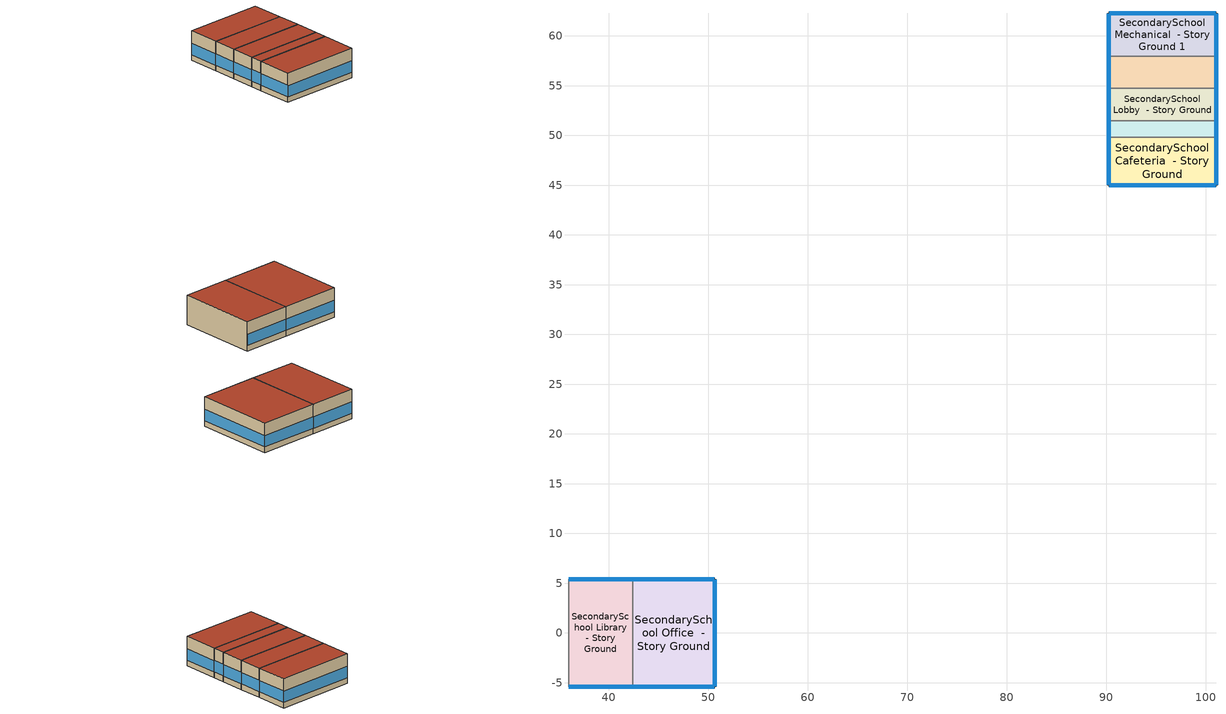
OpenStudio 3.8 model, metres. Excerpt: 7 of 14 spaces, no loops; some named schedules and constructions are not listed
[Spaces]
SecondarySchool Library  - Story Ground
 floor ground (Foundation F 126 Perim 1295 Area 6975): 35.96,-5.39 35.96,5.39 42.43,5.39 42.43,-5.39 z0
 wall outside: 42.43,5.39 35.96,5.39 / 35.96,-5.39 42.43,-5.39 z0:3.96
 wall to SecondarySchool Mechanical  - Story Ground: 35.96,5.39 35.96,-5.39 z0:3.96
 wall to SecondarySchool Office  - Story Ground: 42.43,-5.39 42.43,5.39 z0:3.96
 window (Window U-1.01 SHGC 0.58): 42.41,5.39 35.98,5.39 / 35.98,-5.39 42.41,-5.39 z0.76:2.28
 roof outside: 42.43,-5.39 42.43,5.39 35.96,5.39 35.96,-5.39 z3.96
SecondarySchool Office  - Story Ground
 floor ground (Foundation F 126 Perim 2716 Area 8828): 42.43,-5.39 42.43,5.39 50.63,5.39 50.63,-5.39 z0
 wall outside: 42.43,-5.39 50.63,-5.39 50.63,5.39 42.43,5.39 z0:3.96
 window (Window U-1.01 SHGC 0.58): 50.61,5.39 42.46,5.39 / 42.46,-5.39 50.61,-5.39 z0.76:2.28; 50.63,-5.36 50.63,5.36 z0.76:2.27
 roof outside: 50.63,-5.39 50.63,5.39 42.43,5.39 42.43,-5.39 z3.96
SecondarySchool Cafeteria  - Story Ground
 floor ground (Foundation F 126 Perim 204 Area 5186): 101.03,45.01 90.26,45.01 90.26,49.82 101.03,49.82 z0
 wall outside: 90.26,49.82 90.26,45.01 101.03,45.01 101.03,49.82 z0:3.96
 wall to SecondarySchool Kitchen  - Story Ground: 101.03,49.82 90.26,49.82 z0:3.96
 window (Window U-1.01 SHGC 0.58): 90.26,49.8 90.26,45.03 / 101.03,45.03 101.03,49.8 z0.76:2.28; 90.28,45.01 101,45.01 z0.76:2.27
 roof outside: 101.03,49.82 90.26,49.82 90.26,45.01 101.03,45.01 z3.96
SecondarySchool Kitchen  - Story Ground
 floor ground (Foundation F 126 Perim 332 Area 1788): 101.03,49.82 90.26,49.82 90.26,51.49 101.03,51.49 z0
 wall outside: 90.26,51.49 90.26,49.82 / 101.03,49.82 101.03,51.49 z0:3.96
 wall to SecondarySchool Lobby  - Story Ground: 101.03,51.49 90.26,51.49 z0:3.96
 window (Window U-1.01 SHGC 0.58): 90.26,51.46 90.26,49.85 / 101.03,49.85 101.03,51.46 z0.76:2.32
 roof outside: 101.03,51.49 90.26,51.49 90.26,49.82 101.03,49.82 z3.96
SecondarySchool Lobby  - Story Ground
 floor ground (Foundation F 126 Perim 646 Area 3479): 101.03,51.49 90.26,51.49 90.26,54.72 101.03,54.72 z0
 wall outside: 90.26,54.72 90.26,51.49 / 101.03,51.49 101.03,54.72 z0:3.96
 wall to SecondarySchool Restroom  - Story Ground: 101.03,54.72 90.26,54.72 z0:3.96
 window (Window U-1.01 SHGC 0.58): 90.26,54.69 90.26,51.51 / 101.03,51.51 101.03,54.69 z0.76:2.29
 roof outside: 101.03,54.72 90.26,54.72 90.26,51.49 101.03,51.49 z3.96
SecondarySchool Restroom  - Story Ground
 floor ground (Foundation F 126 Perim 646 Area 3479): 101.03,54.72 90.26,54.72 90.26,57.95 101.03,57.95 z0
 wall outside: 90.26,57.95 90.26,54.72 / 101.03,54.72 101.03,57.95 z0:3.96
 wall to SecondarySchool Mechanical  - Story Ground 1: 101.03,57.95 90.26,57.95 z0:3.96
 window (Window U-1.01 SHGC 0.58): 90.26,57.92 90.26,54.74 / 101.03,54.74 101.03,57.92 z0.76:2.29
 roof outside: 101.03,57.95 90.26,57.95 90.26,54.72 101.03,54.72 z3.96
SecondarySchool Mechanical  - Story Ground 1
 floor ground (Foundation F 126 Perim 1937 Area 4632): 101.03,57.95 90.26,57.95 90.26,62.25 101.03,62.25 z0
 wall outside: 101.03,57.95 101.03,62.25 90.26,62.25 90.26,57.95 z0:3.96
 window (Window U-1.01 SHGC 0.58): 90.26,62.22 90.26,57.97 / 101.03,57.97 101.03,62.22 z0.76:2.29; 101,62.25 90.28,62.25 z0.76:2.27
 roof outside: 101.03,62.25 90.26,62.25 90.26,57.95 101.03,57.95 z3.96
[Schedule:Day]
Clothing Schedule Default Winter Clothes; Education_School BLDG_LIGHT_EndUseData Summer Design Day; Education_School BLDG_EQUIP_EndUseData Summer Design Day; Education_School BLDG_LIGHT_EndUseData Summer Design Day 1; Education_School BLDG_EQUIP_EndUseData Summer Design Day 1; Infiltration HVAC Off Schedule Schedule Day 0 1: 24, 0, 1
Clothing Schedule Summer Clothes: 24, 0, 0.5
Air Velocity Schedule Default: 24, 0, 0.2
Work Efficiency Schedule Default; SecondarySchool Auditorium Occ Winter Design Day; Education_School BLDG_LIGHT_EndUseData Winter Design Day; Education_School BLDG_EQUIP_EndUseData Winter Design Day; SecondarySchool Bldg Occ Winter Design Day; SecondarySchool Gym Occ Winter Design Day; SecondarySchool Office Occ Winter Design Day; Education_School BLDG_LIGHT_EndUseData Winter Design Day 1; Education_School BLDG_EQUIP_EndUseData Winter Design Day 1; 14 Zone PVAV Occ Sch Sunday 1: 24, 0, 0
SecondarySchool Auditorium Occ Default; SecondarySchool Auditorium Occ Wkdy Day: Average, 2, 0, 0, 2, 15, 0.015625, 2, 30, 0.03125, 2, 45, 0.046875, 3, 0, 0.0625, 3, 15, 0.078125, 3, 30, 0.09375, 3, 45, 0.109375, 4, 0, 0.125, 4, 15, 0.140625, 4, 30, 0.15625, 4, 45, 0.171875, 5, 0, 0.1875, 5, 15, 0.203125, 5, 30, 0.21875, 5, 45, 0.234375, 6, 0, 0.25, 12, 45, 0.25, 13, 0, 0.3375, 13, 15, 0.425, 13, 30, 0.5125, 13, 45, 0.6, 14, 0, 0.6875, 14, 15, 0.775, 14, 30, 0.8625, 14, 45, 0.95, 15, 0, 0.905263, 15, 15, 0.860526, 15, 30, 0.815789, 15, 45, 0.771053, 16, 0, 0.726316, 16, 15, 0.681579, 16, 30, 0.636842, 16, 45, 0.592105, 17, 0, 0.547368, 17, 15, 0.502632, 17, 30, 0.457895, 17, 45, 0.413158, 18, 0, 0.368421, 18, 15, 0.323684, 18, 30, 0.278947, 18, 45, 0.234211, 19, 0, 0.189474, 19, 15, 0.144737, 19, 30, 0.1, 20, 0, 0.1, 20, 15, 0.0916667, 20, 30, 0.0833333, 20, 45, 0.075, 21, 0, 0.0666667, 21, 15, 0.0583333, 21, 30, 0.05, 21, 45, 0.0416667, 22, 0, 0.0333333, 22, 15, 0.025, 22, 30, 0.0166667, 22, 45, 0.00833333, 23, 0, 0, 24, 0, 0
SecondarySchool Auditorium Occ Summer Design Day: 8, 0, 0, 17, 0, 0.15, 19, 0, 0.35, 24, 0, 0
SecondarySchool Auditorium Occ Wkdy|SmrDsn Day: Average, 2, 0, 0, 2, 15, 0.009375, 2, 30, 0.01875, 2, 45, 0.028125, 3, 0, 0.0375, 3, 15, 0.046875, 3, 30, 0.05625, 3, 45, 0.065625, 4, 0, 0.075, 4, 15, 0.084375, 4, 30, 0.09375, 4, 45, 0.103125, 5, 0, 0.1125, 5, 15, 0.121875, 5, 30, 0.13125, 5, 45, 0.140625, 6, 0, 0.15, 14, 45, 0.15, 15, 0, 0.160526, 15, 15, 0.171053, 15, 30, 0.181579, 15, 45, 0.192105, 16, 0, 0.202632, 16, 15, 0.213158, 16, 30, 0.223684, 16, 45, 0.234211, 17, 0, 0.244737, 17, 15, 0.255263, 17, 30, 0.265789, 17, 45, 0.276316, 18, 0, 0.286842, 18, 15, 0.297368, 18, 30, 0.307895, 18, 45, 0.318421, 19, 0, 0.328947, 19, 15, 0.339474, 19, 30, 0.35, 19, 45, 0.30625, 20, 0, 0.2625, 20, 15, 0.21875, 20, 30, 0.175, 20, 45, 0.13125, 21, 0, 0.0875, 21, 15, 0.04375, 21, 30, 0, 24, 0, 0
SecondarySchool Auditorium Occ Wknd Day; SecondarySchool Auditorium Occ Wknd Day 1; SecondarySchool Auditorium Occ Wknd Day 2; SecondarySchool Bldg Occ Wknd Day; SecondarySchool Bldg Occ Wknd Day 1; SecondarySchool Bldg Occ Wknd Day 2; SecondarySchool Gym Occ Wknd Day; SecondarySchool Gym Occ Wknd Day 1; SecondarySchool Gym Occ Wknd Day 2; SecondarySchool Office Occ Wknd Day; SecondarySchool Office Occ Wknd Day 1; SecondarySchool Office Occ Wknd Day 2: Average, 6, 45, 0, 24, 0, 0
SecondarySchool Activity Default; autogen SecondarySchool Activity 0_day_sch: Average, 24, 0, 120
SecondarySchool Activity Winter Design Day; SecondarySchool Activity Summer Design Day: 24, 0, 120
Education_School BLDG_LIGHT_EndUseData Default: Average, 0, 15, 0.444241, 0, 30, 0.12258, 0, 45, 0.462104, 1, 0, 0.471036, 1, 15, 0.479967, 1, 30, 0.488899, 1, 45, 0.49783, 2, 0, 0.506762, 2, 15, 0.515694, 2, 30, 0.524625, 2, 45, 0.533557, 3, 0, 0.542488, 3, 15, 0.55142, 3, 30, 0.560351, 3, 45, 0.569283, 4, 0, 0.578214, 4, 15, 0.587146, 4, 30, 0.596078, 4, 45, 0.599436, 5, 0, 0.602794, 5, 15, 0.606152, 5, 30, 0.609511, 5, 45, 0.621318, 6, 0, 0.633125, 6, 15, 0.644933, 6, 30, 0.65674, 6, 45, 0.655594, 7, 0, 0.654448, 7, 15, 0.653302, 7, 30, 0.652156, 7, 45, 0.65101, 8, 0, 0.649864, 8, 15, 0.648718, 8, 30, 0.647572, 8, 45, 0.646426, 9, 0, 0.64528, 9, 15, 0.644134, 9, 30, 0.642988, 9, 45, 0.641842, 10, 0, 0.640696, 10, 15, 0.63955, 10, 30, 0.640089, 10, 45, 0.640627, 11, 0, 0.641166, 11, 15, 0.641705, 11, 30, 0.640612, 11, 45, 0.63952, 12, 0, 0.638427, 12, 15, 0.637335, 12, 30, 0.628809, 12, 45, 0.620283, 13, 0, 0.611757, 13, 15, 0.603231, 13, 30, 0.58861, 13, 45, 0.573989, 14, 0, 0.559368, 14, 15, 0.544746, 14, 30, 0.521564, 14, 45, 0.498381, 15, 0, 0.475199, 15, 15, 0.452016, 15, 30, 0.440954, 15, 45, 0.429893, 16, 0, 0.418831, 16, 15, 0.40777, 16, 30, 0.405891, 16, 45, 0.404012, 17, 0, 0.402133, 17, 15, 0.400255, 17, 30, 0.398376, 17, 45, 0.396497, 18, 0, 0.394618, 18, 15, 0.392739, 18, 30, 0.39086, 18, 45, 0.388982, 19, 0, 0.387103, 19, 15, 0.385224, 19, 30, 0.383345, 19, 45, 0.381466, 20, 0, 0.379587, 20, 15, 0.356275, 20, 30, 0.332962, 20, 45, 0.309649, 21, 0, 0.286336, 21, 15, 0.275833, 21, 30, 0.26533, 21, 45, 0.254827, 22, 0, 0.244324, 22, 15, 0.22977, 22, 30, 0.215216, 22, 45, 0.200661, 23, 0, 0.186107, 23, 15, 0.170527, 23, 30, 0.154947, 23, 45, 0.139366, 24, 0, 0.123786
Education_School BLDG_LIGHT_EndUseData Sat Day; Education_School BLDG_LIGHT_EndUseData Sat Day 2: Average, 0, 15, 0.0315212, 0, 30, 0.0317865, 0, 45, 0.0320518, 1, 0, 0.032317, 1, 15, 0.0325823, 1, 30, 0.0333761, 1, 45, 0.03417, 2, 0, 0.0349638, 2, 15, 0.0357576, 2, 30, 0.0350905, 2, 45, 0.0344234, 3, 0, 0.0337564, 3, 15, 0.0330893, 3, 30, 0.0327336, 3, 45, 0.032378, 4, 0, 0.0320224, 4, 15, 0.0316668, 4, 30, 0.0253193, 4, 45, 0.0189717, 5, 0, 0.0126242, 5, 15, 0.0062767, 5, 30, 0.00517227, 5, 45, 0.00406783, 6, 0, 0.00296339, 6, 15, 0.00185895, 6, 30, 0.00238281, 6, 45, 0.00290666, 7, 0, 0.00343052, 7, 15, 0.00395437, 7, 30, 0.00296578, 7, 45, 0.00197719, 8, 0, 0.000988594, 8, 15, 0, 8, 30, 0.00140038, 8, 45, 0.00280075, 9, 0, 0.00420113, 9, 15, 0.00560151, 9, 30, 0.00494782, 9, 45, 0.00429412, 10, 0, 0.00364043, 10, 15, 0.00298674, 10, 30, 0.227881, 10, 45, 0.230402, 11, 0, 0.232923, 11, 15, 0.235444, 11, 30, 0.237965, 11, 45, 0.240487, 12, 0, 0.243008, 12, 15, 0.245529, 12, 30, 0.24805, 12, 45, 0.250571, 13, 0, 0.253092, 13, 15, 0.255613, 13, 30, 0.258134, 13, 45, 0.260656, 14, 0, 0.263177, 14, 15, 0.265698, 14, 30, 0.268219, 14, 45, 0.27074, 15, 0, 0.273261, 15, 15, 0.275782, 15, 30, 0.278303, 15, 45, 0.280825, 16, 0, 0.283346, 16, 15, 0.285867, 16, 30, 0.288388, 16, 45, 0.290909, 17, 0, 0.29343, 17, 15, 0.295951, 17, 30, 0.292584, 17, 45, 0.289216, 18, 0, 0.285848, 18, 15, 0.282481, 18, 30, 0.267006, 18, 45, 0.251531, 19, 0, 0.236057, 19, 15, 0.220582, 19, 30, 0.213302, 19, 45, 0.206021, 20, 0, 0.198741, 20, 15, 0.19146, 20, 30, 0.177079, 20, 45, 0.162697, 21, 0, 0.148315, 21, 15, 0.133934, 21, 30, 0.126674, 21, 45, 0.119414, 22, 0, 0.112154, 22, 15, 0.104894, 22, 30, 0.0985841, 22, 45, 0.0922739, 23, 0, 0.0859638, 23, 15, 0.0796537, 23, 30, 0.0676206, 23, 45, 0.0555874, 24, 0, 0.0435543
Education_School BLDG_LIGHT_EndUseData Sat Day 1: Average, 0, 15, 0.102447, 0, 30, 0.113445, 0, 45, 0.124444, 1, 0, 0.135442, 1, 15, 0.14644, 1, 30, 0.153789, 1, 45, 0.161138, 2, 0, 0.168487, 2, 15, 0.175836, 2, 30, 0.169342, 2, 45, 0.162848, 3, 0, 0.156355, 3, 15, 0.149861, 3, 30, 0.142644, 3, 45, 0.135428, 4, 0, 0.128211, 4, 15, 0.120995, 4, 30, 0.101823, 4, 45, 0.0826502, 5, 0, 0.0634778, 5, 15, 0.0443054, 5, 30, 0.0371006, 5, 45, 0.0298958, 6, 0, 0.022691, 6, 15, 0.0154861, 6, 30, 0.0116146, 6, 45, 0.00774307, 7, 0, 0.00387153, 7, 15, 1.38778e-17, 7, 30, 0.000122634, 7, 45, 0.000245268, 8, 0, 0.000367903, 8, 15, 0.000490537, 8, 30, 0.000500936, 8, 45, 0.000511334, 9, 0, 0.000521733, 9, 15, 0.000532132, 9, 30, 0.000697438, 9, 45, 0.000862743, 10, 0, 0.00102805, 10, 15, 0.00119335, 10, 30, 0.178743, 10, 45, 0.179826, 11, 0, 0.180908, 11, 15, 0.181991, 11, 30, 0.183074, 11, 45, 0.184157, 12, 0, 0.18524, 12, 15, 0.186323, 12, 30, 0.187406, 12, 45, 0.188489, 13, 0, 0.189572, 13, 15, 0.190654, 13, 30, 0.191737, 13, 45, 0.19282, 14, 0, 0.193903, 14, 15, 0.194986, 14, 30, 0.196069, 14, 45, 0.197152, 15, 0, 0.198235, 15, 15, 0.199318, 15, 30, 0.200401, 15, 45, 0.201483, 16, 0, 0.202566, 16, 15, 0.203649, 16, 30, 0.204732, 16, 45, 0.205815, 17, 0, 0.206898, 17, 15, 0.207981, 17, 30, 0.216664, 17, 45, 0.225348, 18, 0, 0.234032, 18, 15, 0.242715, 18, 30, 0.24304, 18, 45, 0.243365, 19, 0, 0.24369, 19, 15, 0.244015, 19, 30, 0.231925, 19, 45, 0.219834, 20, 0, 0.207744, 20, 15, 0.195653, 20, 30, 0.196886, 20, 45, 0.198118, 21, 0, 0.19935, 21, 15, 0.200582, 21, 30, 0.205412, 21, 45, 0.210242, 22, 0, 0.215072, 22, 15, 0.219902, 22, 30, 0.203016, 22, 45, 0.18613, 23, 0, 0.169244, 23, 15, 0.152357, 23, 30, 0.13988, 23, 45, 0.127402, 24, 0, 0.114925
Education_School BLDG_LIGHT_EndUseData Sun Day; Education_School BLDG_LIGHT_EndUseData Sun Day 2: Average, 0, 15, 0.0893859, 0, 30, 0.0977886, 0, 45, 0.106191, 1, 0, 0.114594, 1, 15, 0.122997, 1, 30, 0.1329, 1, 45, 0.142803, 2, 0, 0.152706, 2, 15, 0.162609, 2, 30, 0.149458, 2, 45, 0.136308, 3, 0, 0.123157, 3, 15, 0.110007, 3, 30, 0.102333, 3, 45, 0.0946592, 4, 0, 0.0869853, 4, 15, 0.0793114, 4, 30, 0.0616361, 4, 45, 0.0439607, 5, 0, 0.0262854, 5, 15, 0.00861003, 5, 30, 0.00660485, 5, 45, 0.00459968, 6, 0, 0.0025945, 6, 15, 0.000589328, 6, 30, 0.00451952, 6, 45, 0.0084497, 7, 0, 0.0123799, 7, 15, 0.0163101, 7, 30, 0.0122326, 7, 45, 0.00815504, 8, 0, 0.00407752, 8, 15, 0, 8, 30, 0.000127654, 8, 45, 0.000255309, 9, 0, 0.000382963, 9, 15, 0.000510618, 9, 30, 0.00117038, 9, 45, 0.00183015, 10, 0, 0.00248991, 10, 15, 0.00314967, 10, 30, 0.0608222, 10, 45, 0.0611867, 11, 0, 0.0615512, 11, 15, 0.0619156, 11, 30, 0.0622801, 11, 45, 0.0626446, 12, 0, 0.0630091, 12, 15, 0.0633736, 12, 30, 0.0637381, 12, 45, 0.0641025, 13, 0, 0.064467, 13, 15, 0.0648315, 13, 30, 0.065196, 13, 45, 0.0655605, 14, 0, 0.065925, 14, 15, 0.0662894, 14, 30, 0.0666539, 14, 45, 0.0670184, 15, 0, 0.0673829, 15, 15, 0.0677474, 15, 30, 0.0681119, 15, 45, 0.0684763, 16, 0, 0.0688408, 16, 15, 0.0692053, 16, 30, 0.0695698, 16, 45, 0.0699343, 17, 0, 0.0702988, 17, 15, 0.0706632, 17, 30, 0.0725932, 17, 45, 0.0745231, 18, 0, 0.076453, 18, 15, 0.078383, 18, 30, 0.0782965, 18, 45, 0.0782101, 19, 0, 0.0781236, 19, 15, 0.0780372, 19, 30, 0.0768712, 19, 45, 0.0757052, 20, 0, 0.0745393, 20, 15, 0.0733733, 20, 30, 0.0687862, 20, 45, 0.0641992, 21, 0, 0.0596121, 21, 15, 0.0550251, 21, 30, 0.0585106, 21, 45, 0.0619962, 22, 0, 0.0654817, 22, 15, 0.0689673, 22, 30, 0.0717071, 22, 45, 0.074447, 23, 0, 0.0771868, 23, 15, 0.0799267, 23, 30, 0.0822915, 23, 45, 0.0846563, 24, 0, 0.0870211
Education_School BLDG_LIGHT_EndUseData Sun Day 1: Average, 0, 15, 0.155666, 0, 30, 0.164041, 0, 45, 0.172416, 1, 0, 0.180792, 1, 15, 0.189167, 1, 30, 0.195173, 1, 45, 0.201179, 2, 0, 0.207185, 2, 15, 0.213192, 2, 30, 0.208343, 2, 45, 0.203494, 3, 0, 0.198645, 3, 15, 0.193796, 3, 30, 0.187293, 3, 45, 0.180789, 4, 0, 0.174286, 4, 15, 0.167783, 4, 30, 0.141841, 4, 45, 0.115898, 5, 0, 0.089955, 5, 15, 0.0640122, 5, 30, 0.0666651, 5, 45, 0.0693179, 6, 0, 0.0719708, 6, 15, 0.0746236, 6, 30, 0.0576042, 6, 45, 0.0405848, 7, 0, 0.0235654, 7, 15, 0.00654597, 7, 30, 0.00508404, 7, 45, 0.00362211, 8, 0, 0.00216018, 8, 15, 0.000698253, 8, 30, 0.00052369, 8, 45, 0.000349127, 9, 0, 0.000174563, 9, 15, 0, 9, 30, 0.000246044, 9, 45, 0.000492088, 10, 0, 0.000738133, 10, 15, 0.000984177, 10, 30, 0.00173451, 10, 45, 0.0018208, 11, 0, 0.00190708, 11, 15, 0.00199337, 11, 30, 0.00207965, 11, 45, 0.00216594, 12, 0, 0.00225222, 12, 15, 0.00233851, 12, 30, 0.0024248, 12, 45, 0.00251108, 13, 0, 0.00259737, 13, 15, 0.00268365, 13, 30, 0.00276994, 13, 45, 0.00285622, 14, 0, 0.00294251, 14, 15, 0.0030288, 14, 30, 0.00311508, 14, 45, 0.00320137, 15, 0, 0.00328765, 15, 15, 0.00337394, 15, 30, 0.00346022, 15, 45, 0.00354651, 16, 0, 0.0036328, 16, 15, 0.00371908, 16, 30, 0.00380537, 16, 45, 0.00389165, 17, 0, 0.00397794, 17, 15, 0.00406422, 17, 30, 0.0119552, 17, 45, 0.0198462, 18, 0, 0.0277372, 18, 15, 0.0356282, 18, 30, 0.0405916, 18, 45, 0.0455549, 19, 0, 0.0505182, 19, 15, 0.0554816, 19, 30, 0.0578818, 19, 45, 0.0602821, 20, 0, 0.0626823, 20, 15, 0.0650826, 20, 30, 0.0707112, 20, 45, 0.0763399, 21, 0, 0.0819685, 21, 15, 0.0875972, 21, 30, 0.0990099, 21, 45, 0.110423, 22, 0, 0.121835, 22, 15, 0.133248, 22, 30, 0.130911, 22, 45, 0.128574, 23, 0, 0.126237, 23, 15, 0.1239, 23, 30, 0.131842, 23, 45, 0.139783, 24, 0, 0.147724
Education_School BLDG_LIGHT_EndUseData Wkdy Day: Average, 0, 15, 0.136749, 0, 30, 0, 0, 45, 0.145596, 1, 0, 0.15002, 1, 15, 0.154444, 1, 30, 0.158867, 1, 45, 0.163291, 2, 0, 0.167715, 2, 15, 0.172138, 2, 30, 0.176562, 2, 45, 0.180986, 3, 0, 0.185409, 3, 15, 0.189833, 3, 30, 0.194257, 3, 45, 0.19868, 4, 0, 0.203104, 4, 15, 0.207527, 4, 30, 0.211951, 4, 45, 0.230957, 5, 0, 0.249963, 5, 15, 0.268969, 5, 30, 0.287975, 5, 45, 0.299107, 6, 0, 0.31024, 6, 15, 0.321373, 6, 30, 0.332506, 6, 45, 0.334015, 7, 0, 0.335524, 7, 15, 0.337033, 7, 30, 0.338542, 7, 45, 0.340051, 8, 0, 0.34156, 8, 15, 0.343069, 8, 30, 0.344578, 8, 45, 0.346087, 9, 0, 0.347596, 9, 15, 0.349105, 9, 30, 0.350614, 9, 45, 0.352123, 10, 0, 0.353632, 10, 15, 0.355141, 10, 30, 0.357922, 10, 45, 0.360703, 11, 0, 0.363484, 11, 15, 0.366265, 11, 30, 0.37243, 11, 45, 0.378594, 12, 0, 0.384759, 12, 15, 0.390923, 12, 30, 0.392991, 12, 45, 0.395058, 13, 0, 0.397126, 13, 15, 0.399193, 13, 30, 0.390329, 13, 45, 0.381466, 14, 0, 0.372602, 14, 15, 0.363738, 14, 30, 0.344447, 14, 45, 0.325157, 15, 0, 0.305866, 15, 15, 0.286576, 15, 30, 0.276526, 15, 45, 0.266477, 16, 0, 0.256428, 16, 15, 0.246378, 16, 30, 0.246504, 16, 45, 0.246629, 17, 0, 0.246755, 17, 15, 0.24688, 17, 30, 0.247006, 17, 45, 0.247131, 18, 0, 0.247257, 18, 15, 0.247382, 18, 30, 0.247508, 18, 45, 0.247634, 19, 0, 0.247759, 19, 15, 0.247885, 19, 30, 0.24801, 19, 45, 0.248136, 20, 0, 0.248261, 20, 15, 0.235341, 20, 30, 0.222421, 20, 45, 0.2095, 21, 0, 0.19658, 21, 15, 0.182705, 21, 30, 0.168829, 21, 45, 0.154954, 22, 0, 0.141078, 22, 15, 0.130178, 22, 30, 0.119278, 22, 45, 0.108377, 23, 0, 0.0974767, 23, 15, 0.0789799, 23, 30, 0.0604832, 23, 45, 0.0419864, 24, 0, 0.0234897
Education_School BLDG_LIGHT_EndUseData Wkdy Day 1: Average, 0, 15, 0.395477, 0, 30, 0, 0, 45, 0.417439, 1, 0, 0.42842, 1, 15, 0.439401, 1, 30, 0.450382, 1, 45, 0.461364, 2, 0, 0.472345, 2, 15, 0.483326, 2, 30, 0.494307, 2, 45, 0.505288, 3, 0, 0.51627, 3, 15, 0.527251, 3, 30, 0.538232, 3, 45, 0.549213, 4, 0, 0.560194, 4, 15, 0.571176, 4, 30, 0.582157, 4, 45, 0.586286, 5, 0, 0.590414, 5, 15, 0.594543, 5, 30, 0.598672, 5, 45, 0.613189, 6, 0, 0.627706, 6, 15, 0.642223, 6, 30, 0.65674, 6, 45, 0.655331, 7, 0, 0.653922, 7, 15, 0.652513, 7, 30, 0.651104, 7, 45, 0.649695, 8, 0, 0.648286, 8, 15, 0.646877, 8, 30, 0.645468, 8, 45, 0.644059, 9, 0, 0.64265, 9, 15, 0.641241, 9, 30, 0.639832, 9, 45, 0.638423, 10, 0, 0.637014, 10, 15, 0.635605, 10, 30, 0.636268, 10, 45, 0.63693, 11, 0, 0.637592, 11, 15, 0.638255, 11, 30, 0.636911, 11, 45, 0.635568, 12, 0, 0.634225, 12, 15, 0.632882, 12, 30, 0.622399, 12, 45, 0.611917, 13, 0, 0.601434, 13, 15, 0.590952, 13, 30, 0.572975, 13, 45, 0.554999, 14, 0, 0.537022, 14, 15, 0.519046, 14, 30, 0.490543, 14, 45, 0.462041, 15, 0, 0.433538, 15, 15, 0.405036, 15, 30, 0.391436, 15, 45, 0.377836, 16, 0, 0.364236, 16, 15, 0.350636, 16, 30, 0.348326, 16, 45, 0.346016, 17, 0, 0.343706, 17, 15, 0.341396, 17, 30, 0.339086, 17, 45, 0.336776, 18, 0, 0.334466, 18, 15, 0.332156, 18, 30, 0.329846, 18, 45, 0.327536, 19, 0, 0.325226, 19, 15, 0.322916, 19, 30, 0.320606, 19, 45, 0.318296, 20, 0, 0.315986, 20, 15, 0.287323, 20, 30, 0.258661, 20, 45, 0.229998, 21, 0, 0.201336, 21, 15, 0.188422, 21, 30, 0.175509, 21, 45, 0.162596, 22, 0, 0.149682, 22, 15, 0.131788, 22, 30, 0.113894, 22, 45, 0.0959999, 23, 0, 0.0781057, 23, 15, 0.05895, 23, 30, 0.0397943, 23, 45, 0.0206386, 24, 0, 0.00148294
Education_School BLDG_EQUIP_EndUseData Default: Average, 0, 15, 0.518839, 0, 30, 0.2502, 0, 45, 0.536917, 1, 0, 0.545956, 1, 15, 0.554994, 1, 30, 0.564033, 1, 45, 0.573072, 2, 0, 0.582111, 2, 15, 0.59115, 2, 30, 0.600189, 2, 45, 0.609228, 3, 0, 0.618267, 3, 15, 0.627306, 3, 30, 0.636344, 3, 45, 0.645383, 4, 0, 0.654422, 4, 15, 0.663461, 4, 30, 0.6725, 4, 45, 0.709, 5, 0, 0.7455, 5, 15, 0.782, 5, 30, 0.8185, 5, 45, 0.8325, 6, 0, 0.8465, 6, 15, 0.8605, 6, 30, 0.8745, 6, 45, 0.877453, 7, 0, 0.880407, 7, 15, 0.88336, 7, 30, 0.886313, 7, 45, 0.889267, 8, 0, 0.89222, 8, 15, 0.895173, 8, 30, 0.898127, 8, 45, 0.90108, 9, 0, 0.904033, 9, 15, 0.906987, 9, 30, 0.90994, 9, 45, 0.912893, 10, 0, 0.915847, 10, 15, 0.9188, 10, 30, 0.921375, 10, 45, 0.92395, 11, 0, 0.926525, 11, 15, 0.9291, 11, 30, 0.9331, 11, 45, 0.9371, 12, 0, 0.9411, 12, 15, 0.9451, 12, 30, 0.9482, 12, 45, 0.9513, 13, 0, 0.9544, 13, 15, 0.9575, 13, 30, 0.951175, 13, 45, 0.94485, 14, 0, 0.938525, 14, 15, 0.9322, 14, 30, 0.9106, 14, 45, 0.889, 15, 0, 0.8674, 15, 15, 0.8458, 15, 30, 0.808675, 15, 45, 0.77155, 16, 0, 0.734425, 16, 15, 0.6973, 16, 30, 0.687367, 16, 45, 0.677433, 17, 0, 0.6675, 17, 15, 0.657567, 17, 30, 0.647633, 17, 45, 0.6377, 18, 0, 0.627767, 18, 15, 0.617833, 18, 30, 0.6079, 18, 45, 0.597967, 19, 0, 0.588033, 19, 15, 0.5781, 19, 30, 0.568167, 19, 45, 0.558233, 20, 0, 0.5483, 20, 15, 0.518725, 20, 30, 0.48915, 20, 45, 0.459575, 21, 0, 0.43, 21, 15, 0.41015, 21, 30, 0.3903, 21, 45, 0.37045, 22, 0, 0.3506, 22, 15, 0.340475, 22, 30, 0.33035, 22, 45, 0.320225, 23, 0, 0.3101, 23, 15, 0.30635, 23, 30, 0.3026, 23, 45, 0.29885, 24, 0, 0.2951
Education_School BLDG_EQUIP_EndUseData Wkdy Day: Average, 0, 15, 0.227589, 0, 30, 2.77556e-17, 0, 45, 0.24172, 1, 0, 0.248785, 1, 15, 0.25585, 1, 30, 0.262915, 1, 45, 0.269981, 2, 0, 0.277046, 2, 15, 0.284111, 2, 30, 0.291176, 2, 45, 0.298241, 3, 0, 0.305307, 3, 15, 0.312372, 3, 30, 0.319437, 3, 45, 0.326502, 4, 0, 0.333567, 4, 15, 0.340633, 4, 30, 0.347698, 4, 45, 0.372388, 5, 0, 0.397079, 5, 15, 0.42177, 5, 30, 0.44646, 5, 45, 0.458425, 6, 0, 0.47039, 6, 15, 0.482355, 6, 30, 0.494319, 6, 45, 0.496935, 7, 0, 0.499551, 7, 15, 0.502166, 7, 30, 0.504782, 7, 45, 0.507397, 8, 0, 0.510013, 8, 15, 0.512629, 8, 30, 0.515244, 8, 45, 0.51786, 9, 0, 0.520476, 9, 15, 0.523091, 9, 30, 0.525707, 9, 45, 0.528322, 10, 0, 0.530938, 10, 15, 0.533554, 10, 30, 0.537908, 10, 45, 0.542263, 11, 0, 0.546618, 11, 15, 0.550972, 11, 30, 0.554566, 11, 45, 0.55816, 12, 0, 0.561753, 12, 15, 0.565347, 12, 30, 0.565685, 12, 45, 0.566024, 13, 0, 0.566362, 13, 15, 0.5667, 13, 30, 0.553086, 13, 45, 0.539473, 14, 0, 0.525859, 14, 15, 0.512245, 14, 30, 0.492036, 14, 45, 0.471827, 15, 0, 0.451618, 15, 15, 0.431409, 15, 30, 0.404351, 15, 45, 0.377293, 16, 0, 0.350234, 16, 15, 0.323176, 16, 30, 0.316299, 16, 45, 0.309422, 17, 0, 0.302544, 17, 15, 0.295667, 17, 30, 0.28879, 17, 45, 0.281913, 18, 0, 0.275035, 18, 15, 0.268158, 18, 30, 0.261281, 18, 45, 0.254403, 19, 0, 0.247526, 19, 15, 0.240649, 19, 30, 0.233772, 19, 45, 0.226894, 20, 0, 0.220017, 20, 15, 0.20171, 20, 30, 0.183404, 20, 45, 0.165097, 21, 0, 0.146791, 21, 15, 0.133346, 21, 30, 0.119902, 21, 45, 0.106457, 22, 0, 0.0930125, 22, 15, 0.0863748, 22, 30, 0.0797371, 22, 45, 0.0730994, 23, 0, 0.0664617, 23, 15, 0.0605004, 23, 30, 0.0545392, 23, 45, 0.0485779, 24, 0, 0.0426167
Education_School BLDG_EQUIP_EndUseData Wkdy Day 1: Average, 0, 15, 0.363667, 0, 30, 0, 0, 45, 0.38814, 1, 0, 0.400376, 1, 15, 0.412612, 1, 30, 0.424849, 1, 45, 0.437085, 2, 0, 0.449321, 2, 15, 0.461558, 2, 30, 0.473794, 2, 45, 0.48603, 3, 0, 0.498266, 3, 15, 0.510503, 3, 30, 0.522739, 3, 45, 0.534975, 4, 0, 0.547212, 4, 15, 0.559448, 4, 30, 0.571684, 4, 45, 0.621096, 5, 0, 0.670507, 5, 15, 0.719919, 5, 30, 0.76933, 5, 45, 0.788283, 6, 0, 0.807235, 6, 15, 0.826187, 6, 30, 0.84514, 6, 45, 0.849138, 7, 0, 0.853136, 7, 15, 0.857134, 7, 30, 0.861132, 7, 45, 0.86513, 8, 0, 0.869128, 8, 15, 0.873126, 8, 30, 0.877124, 8, 45, 0.881122, 9, 0, 0.88512, 9, 15, 0.889118, 9, 30, 0.893116, 9, 45, 0.897114, 10, 0, 0.901112, 10, 15, 0.90511, 10, 30, 0.908596, 10, 45, 0.912082, 11, 0, 0.915568, 11, 15, 0.919054, 11, 30, 0.924469, 11, 45, 0.929884, 12, 0, 0.935299, 12, 15, 0.940714, 12, 30, 0.94491, 12, 45, 0.949107, 13, 0, 0.953303, 13, 15, 0.9575, 13, 30, 0.948938, 13, 45, 0.940375, 14, 0, 0.931813, 14, 15, 0.92325, 14, 30, 0.89401, 14, 45, 0.864769, 15, 0, 0.835528, 15, 15, 0.806287, 15, 30, 0.75603, 15, 45, 0.705772, 16, 0, 0.655515, 16, 15, 0.605257, 16, 30, 0.59181, 16, 45, 0.578363, 17, 0, 0.564916, 17, 15, 0.551468, 17, 30, 0.538021, 17, 45, 0.524574, 18, 0, 0.511127, 18, 15, 0.49768, 18, 30, 0.484233, 18, 45, 0.470785, 19, 0, 0.457338, 19, 15, 0.443891, 19, 30, 0.430444, 19, 45, 0.416997, 20, 0, 0.40355, 20, 15, 0.363513, 20, 30, 0.323476, 20, 45, 0.283439, 21, 0, 0.243402, 21, 15, 0.216531, 21, 30, 0.189659, 21, 45, 0.162787, 22, 0, 0.135915, 22, 15, 0.122209, 22, 30, 0.108502, 22, 45, 0.0947956, 23, 0, 0.081089, 23, 15, 0.0760125, 23, 30, 0.070936, 23, 45, 0.0658594, 24, 0, 0.0607829
Education_School BLDG_EQUIP_EndUseData Wknd Day; Education_School BLDG_EQUIP_EndUseData Wknd Day 2: Average, 0, 15, 0.256548, 0, 30, 0.241092, 0, 45, 0.225636, 1, 0, 0.21018, 1, 15, 0.194723, 1, 30, 0.185109, 1, 45, 0.175494, 2, 0, 0.16588, 2, 15, 0.156266, 2, 30, 0.151519, 2, 45, 0.146773, 3, 0, 0.142026, 3, 15, 0.13728, 3, 30, 0.134603, 3, 45, 0.131925, 4, 0, 0.129248, 4, 15, 0.12657, 4, 30, 0.120972, 4, 45, 0.115374, 5, 0, 0.109775, 5, 15, 0.104177, 5, 30, 0.087443, 5, 45, 0.0707089, 6, 0, 0.0539749, 6, 15, 0.0372409, 6, 30, 0.0279306, 6, 45, 0.0186204, 7, 0, 0.00931021, 7, 15, 0, 7, 30, 0.000608511, 7, 45, 0.00121702, 8, 0, 0.00182553, 8, 15, 0.00243404, 8, 30, 0.00231234, 8, 45, 0.00219064, 9, 0, 0.00206894, 9, 15, 0.00194723, 9, 30, 0.00231234, 9, 45, 0.00267745, 10, 0, 0.00304255, 10, 15, 0.00340766, 10, 30, 0.2288, 10, 45, 0.229611, 11, 0, 0.230423, 11, 15, 0.231234, 11, 30, 0.232045, 11, 45, 0.232857, 12, 0, 0.233668, 12, 15, 0.234479, 12, 30, 0.235291, 12, 45, 0.236102, 13, 0, 0.236913, 13, 15, 0.237725, 13, 30, 0.238536, 13, 45, 0.239348, 14, 0, 0.240159, 14, 15, 0.24097, 14, 30, 0.241782, 14, 45, 0.242593, 15, 0, 0.243404, 15, 15, 0.244216, 15, 30, 0.245027, 15, 45, 0.245838, 16, 0, 0.24665, 16, 15, 0.247461, 16, 30, 0.248272, 16, 45, 0.249084, 17, 0, 0.249895, 17, 15, 0.250706, 17, 30, 0.254479, 17, 45, 0.258252, 18, 0, 0.262025, 18, 15, 0.265797, 18, 30, 0.276386, 18, 45, 0.286974, 19, 0, 0.297562, 19, 15, 0.30815, 19, 30, 0.313261, 19, 45, 0.318373, 20, 0, 0.323484, 20, 15, 0.328596, 20, 30, 0.332247, 20, 45, 0.335898, 21, 0, 0.339549, 21, 15, 0.3432, 21, 30, 0.341131, 21, 45, 0.339062, 22, 0, 0.336993, 22, 15, 0.334924, 22, 30, 0.328596, 22, 45, 0.322267, 23, 0, 0.315939, 23, 15, 0.30961, 23, 30, 0.296345, 23, 45, 0.283079, 24, 0, 0.269814
Education_School BLDG_EQUIP_EndUseData Wknd Day 1: Average, 0, 15, 0.260552, 0, 30, 0.267883, 0, 45, 0.275214, 1, 0, 0.282545, 1, 15, 0.289876, 1, 30, 0.283178, 1, 45, 0.276481, 2, 0, 0.269783, 2, 15, 0.263086, 2, 30, 0.248695, 2, 45, 0.234305, 3, 0, 0.219914, 3, 15, 0.205523, 3, 30, 0.186064, 3, 45, 0.166605, 4, 0, 0.147146, 4, 15, 0.127687, 4, 30, 0.107957, 4, 45, 0.0882263, 5, 0, 0.0684957, 5, 15, 0.0487652, 5, 30, 0.0365739, 5, 45, 0.0243826, 6, 0, 0.0121913, 6, 15, 0, 6, 30, 0.00486023, 6, 45, 0.00972046, 7, 0, 0.0145807, 7, 15, 0.0194409, 7, 30, 0.0215226, 7, 45, 0.0236042, 8, 0, 0.0256859, 8, 15, 0.0277676, 8, 30, 0.0325644, 8, 45, 0.0373613, 9, 0, 0.0421582, 9, 15, 0.0469551, 9, 30, 0.0516614, 9, 45, 0.0563678, 10, 0, 0.0610741, 10, 15, 0.0657805, 10, 30, 0.104187, 10, 45, 0.104601, 11, 0, 0.105016, 11, 15, 0.10543, 11, 30, 0.105845, 11, 45, 0.106259, 12, 0, 0.106674, 12, 15, 0.107088, 12, 30, 0.107503, 12, 45, 0.107917, 13, 0, 0.108332, 13, 15, 0.108746, 13, 30, 0.109161, 13, 45, 0.109575, 14, 0, 0.10999, 14, 15, 0.110404, 14, 30, 0.110819, 14, 45, 0.111233, 15, 0, 0.111648, 15, 15, 0.112062, 15, 30, 0.112477, 15, 45, 0.112891, 16, 0, 0.113306, 16, 15, 0.11372, 16, 30, 0.114135, 16, 45, 0.114549, 17, 0, 0.114964, 17, 15, 0.115378, 17, 30, 0.132665, 17, 45, 0.149952, 18, 0, 0.167239, 18, 15, 0.184526, 18, 30, 0.196201, 18, 45, 0.207877, 19, 0, 0.219552, 19, 15, 0.231227, 19, 30, 0.236386, 19, 45, 0.241545, 20, 0, 0.246704, 20, 15, 0.251863, 20, 30, 0.258379, 20, 45, 0.264896, 21, 0, 0.271413, 21, 15, 0.277929, 21, 30, 0.281097, 21, 45, 0.284265, 22, 0, 0.287432, 22, 15, 0.2906, 22, 30, 0.288337, 22, 45, 0.286075, 23, 0, 0.283812, 23, 15, 0.281549, 23, 30, 0.2763, 23, 45, 0.27105, 24, 0, 0.265801
SecondarySchool Infil Default; SecondarySchool Infil Winter Design Day; SecondarySchool Infil Summer Design Day: 7, 0, 1, 21, 0, 0.5, 24, 0, 1
SecondarySchool Bldg Occ Default; SecondarySchool Bldg Occ Wkdy Day: Average, 2, 0, 0, 2, 15, 0.04375, 2, 30, 0.0875, 2, 45, 0.13125, 3, 0, 0.175, 3, 15, 0.21875, 3, 30, 0.2625, 3, 45, 0.30625, 4, 0, 0.35, 4, 15, 0.39375, 4, 30, 0.4375, 4, 45, 0.48125, 5, 0, 0.525, 5, 15, 0.56875, 5, 30, 0.6125, 5, 45, 0.65625, 6, 0, 0.7, 12, 45, 0.7, 13, 0, 0.67963, 13, 15, 0.659259, 13, 30, 0.638889, 13, 45, 0.618519, 14, 0, 0.598148, 14, 15, 0.577778, 14, 30, 0.557407, 14, 45, 0.537037, 15, 0, 0.516667, 15, 15, 0.496296, 15, 30, 0.475926, 15, 45, 0.455556, 16, 0, 0.435185, 16, 15, 0.414815, 16, 30, 0.394444, 16, 45, 0.374074, 17, 0, 0.353704, 17, 15, 0.333333, 17, 30, 0.312963, 17, 45, 0.292593, 18, 0, 0.272222, 18, 15, 0.251852, 18, 30, 0.231481, 18, 45, 0.211111, 19, 0, 0.190741, 19, 15, 0.17037, 19, 30, 0.15, 21, 0, 0.15, 21, 15, 0.1375, 21, 30, 0.125, 21, 45, 0.1125, 22, 0, 0.1, 22, 15, 0.0875, 22, 30, 0.075, 22, 45, 0.0625, 23, 0, 0.05, 23, 15, 0.0375, 23, 30, 0.025, 23, 45, 0.0125, 24, 0, 0
SecondarySchool Bldg Occ Summer Design Day: 8, 0, 0, 21, 0, 0.15, 24, 0, 0
SecondarySchool Bldg Occ Wkdy|SmrDsn Day: Average, 4, 0, 0, 22, 30, 0.15, 24, 0, 0
SecondarySchool Gym Occ Default; SecondarySchool Gym Occ Wkdy Day: Average, 2, 0, 0, 2, 15, 0.021875, 2, 30, 0.04375, 2, 45, 0.065625, 3, 0, 0.0875, 3, 15, 0.109375, 3, 30, 0.13125, 3, 45, 0.153125, 4, 0, 0.175, 4, 15, 0.196875, 4, 30, 0.21875, 4, 45, 0.240625, 5, 0, 0.2625, 5, 15, 0.284375, 5, 30, 0.30625, 5, 45, 0.328125, 6, 0, 0.35, 12, 45, 0.35, 13, 0, 0.372222, 13, 15, 0.394444, 13, 30, 0.416667, 13, 45, 0.438889, 14, 0, 0.461111, 14, 15, 0.483333, 14, 30, 0.505556, 14, 45, 0.527778, 15, 0, 0.55, 15, 15, 0.572222, 15, 30, 0.594444, 15, 45, 0.616667, 16, 0, 0.638889, 16, 15, 0.661111, 16, 30, 0.683333, 16, 45, 0.705556, 17, 0, 0.727778, 17, 15, 0.75, 17, 30, 0.772222, 17, 45, 0.794444, 18, 0, 0.816667, 18, 15, 0.838889, 18, 30, 0.861111, 18, 45, 0.883333, 19, 0, 0.905556, 19, 15, 0.927778, 19, 30, 0.95, 21, 0, 0.95, 21, 15, 0.870833, 21, 30, 0.791667, 21, 45, 0.7125, 22, 0, 0.633333, 22, 15, 0.554167, 22, 30, 0.475, 22, 45, 0.395833, 23, 0, 0.316667, 23, 15, 0.2375, 23, 30, 0.158333, 23, 45, 0.0791667, 24, 0, 0
SecondarySchool Gym Occ Summer Design Day: 8, 0, 0, 21, 0, 0.35, 24, 0, 0
SecondarySchool Gym Occ Wkdy|SmrDsn Day: Average, 4, 0, 0, 22, 30, 0.35, 24, 0, 0
SecondarySchool Kitchen Gas Default; SecondarySchool Kitchen Gas Wkdy Day: Average, 3, 0, 0.02, 3, 15, 0.03625, 3, 30, 0.0525, 3, 45, 0.06875, 4, 0, 0.085, 4, 15, 0.10125, 4, 30, 0.1175, 4, 45, 0.13375, 5, 0, 0.15, 5, 15, 0.15625, 5, 30, 0.1625, 5, 45, 0.16875, 6, 0, 0.175, 6, 15, 0.18125, 6, 30, 0.1875, 6, 45, 0.19375, 7, 0, 0.2, 10, 45, 0.2, 11, 0, 0.1875, 11, 15, 0.175, 11, 30, 0.1625, 11, 45, 0.15, 12, 0, 0.1375, 12, 15, 0.125, 12, 30, 0.1125, 12, 45, 0.1, 13, 0, 0.09, 13, 15, 0.08, 13, 30, 0.07, 13, 45, 0.06, 14, 0, 0.05, 14, 15, 0.04, 14, 30, 0.03, 14, 45, 0.02, 24, 0, 0.02
SecondarySchool Kitchen Gas Summer Design Day: 8, 0, 0.02, 10, 0, 0.1, 13, 0, 0.15, 15, 0, 0.1, 24, 0, 0.02
SecondarySchool Kitchen Gas Wkdy|SmrDsn Day: Average, 3, 0, 0.02, 3, 15, 0.03, 3, 30, 0.04, 3, 45, 0.05, 4, 0, 0.06, 4, 15, 0.07, 4, 30, 0.08, 4, 45, 0.09, 5, 0, 0.1, 5, 15, 0.10625, 5, 30, 0.1125, 5, 45, 0.11875, 6, 0, 0.125, 6, 15, 0.13125, 6, 30, 0.1375, 6, 45, 0.14375, 7, 0, 0.15, 10, 45, 0.15, 11, 0, 0.14375, 11, 15, 0.1375, 11, 30, 0.13125, 11, 45, 0.125, 12, 0, 0.11875, 12, 15, 0.1125, 12, 30, 0.10625, 12, 45, 0.1, 13, 0, 0.09, 13, 15, 0.08, 13, 30, 0.07, 13, 45, 0.06, 14, 0, 0.05, 14, 15, 0.04, 14, 30, 0.03, 14, 45, 0.02, 24, 0, 0.02
SecondarySchool Kitchen Gas Wknd Day; SecondarySchool Kitchen Gas Wknd Day 1; SecondarySchool Kitchen Gas Wknd Day 2: Average, 6, 45, 0.02, 24, 0, 0.02
SecondarySchool Kitchen Gas Winter Design Day: 24, 0, 0.02
SecondarySchool Office Occ Default; SecondarySchool Office Occ Wkdy Day: Average, 2, 0, 0, 2, 15, 0.059375, 2, 30, 0.11875, 2, 45, 0.178125, 3, 0, 0.2375, 3, 15, 0.296875, 3, 30, 0.35625, 3, 45, 0.415625, 4, 0, 0.475, 4, 15, 0.534375, 4, 30, 0.59375, 4, 45, 0.653125, 5, 0, 0.7125, 5, 15, 0.771875, 5, 30, 0.83125, 5, 45, 0.890625, 6, 0, 0.95, 13, 45, 0.95, 14, 0, 0.92037, 14, 15, 0.890741, 14, 30, 0.861111, 14, 45, 0.831481, 15, 0, 0.801852, 15, 15, 0.772222, 15, 30, 0.742593, 15, 45, 0.712963, 16, 0, 0.683333, 16, 15, 0.653704, 16, 30, 0.624074, 16, 45, 0.594444, 17, 0, 0.564815, 17, 15, 0.535185, 17, 30, 0.505556, 17, 45, 0.475926, 18, 0, 0.446296, 18, 15, 0.416667, 18, 30, 0.387037, 18, 45, 0.357407, 19, 0, 0.327778, 19, 15, 0.298148, 19, 30, 0.268519, 19, 45, 0.238889, 20, 0, 0.209259, 20, 15, 0.17963, 20, 30, 0.15, 21, 0, 0.15, 21, 15, 0.1375, 21, 30, 0.125, 21, 45, 0.1125, 22, 0, 0.1, 22, 15, 0.0875, 22, 30, 0.075, 22, 45, 0.0625, 23, 0, 0.05, 23, 15, 0.0375, 23, 30, 0.025, 23, 45, 0.0125, 24, 0, 0
SecondarySchool Office Occ Summer Design Day: 8, 0, 0, 17, 0, 0.5, 24, 0, 0
SecondarySchool Office Occ Wkdy|SmrDsn Day: Average, 4, 0, 0, 15, 45, 0.5, 24, 0, 0
Building Hours of Operation NonResidential Sunday: 6, 45, 0, 13, 45, 1, 24, 0, 0
Education_School BLDG_LIGHT_EndUseData Default 1: No, 0, 15, 0.395477, 0, 30, 0, 0, 45, 0.417439, 1, 0, 0.42842, 1, 15, 0.439401, 1, 30, 0.450382, 1, 45, 0.461364, 2, 0, 0.472345, 2, 15, 0.483326, 2, 30, 0.494307, 2, 45, 0.505288, 3, 0, 0.51627, 3, 15, 0.527251, 3, 30, 0.538232, 3, 45, 0.549213, 4, 0, 0.560194, 4, 15, 0.571176, 4, 30, 0.582157, 4, 45, 0.586286, 5, 0, 0.590414, 5, 15, 0.594543, 5, 30, 0.598672, 5, 45, 0.613189, 6, 0, 0.627706, 6, 15, 0.642223, 6, 30, 0.65674, 6, 45, 0.655331, 7, 0, 0.653922, 7, 15, 0.652513, 7, 30, 0.651104, 7, 45, 0.649695, 8, 0, 0.648286, 8, 15, 0.646877, 8, 30, 0.645468, 8, 45, 0.644059, 9, 0, 0.64265, 9, 15, 0.641241, 9, 30, 0.639832, 9, 45, 0.638423, 10, 0, 0.637014, 10, 15, 0.635605, 10, 30, 0.636268, 10, 45, 0.63693, 11, 0, 0.637592, 11, 15, 0.638255, 11, 30, 0.636911, 11, 45, 0.635568, 12, 0, 0.634225, 12, 15, 0.632882, 12, 30, 0.622399, 12, 45, 0.611917, 13, 0, 0.601434, 13, 15, 0.590952, 13, 30, 0.572975, 13, 45, 0.554999, 14, 0, 0.537022, 14, 15, 0.519046, 14, 30, 0.490543, 14, 45, 0.462041, 15, 0, 0.433538, 15, 15, 0.405036, 15, 30, 0.391436, 15, 45, 0.377836, 16, 0, 0.364236, 16, 15, 0.350636, 16, 30, 0.348326, 16, 45, 0.346016, 17, 0, 0.343706, 17, 15, 0.341396, 17, 30, 0.339086, 17, 45, 0.336776, 18, 0, 0.334466, 18, 15, 0.332156, 18, 30, 0.329846, 18, 45, 0.327536, 19, 0, 0.325226, 19, 15, 0.322916, 19, 30, 0.320606, 19, 45, 0.318296, 20, 0, 0.315986, 20, 15, 0.287323, 20, 30, 0.258661, 20, 45, 0.229998, 21, 0, 0.201336, 21, 15, 0.188422, 21, 30, 0.175509, 21, 45, 0.162596, 22, 0, 0.149682, 22, 15, 0.131788, 22, 30, 0.113894, 22, 45, 0.0959999, 23, 0, 0.0781057, 23, 15, 0.05895, 23, 30, 0.0397943, 23, 45, 0.0206386, 24, 0, 0.00148294
Education_School BLDG_EQUIP_EndUseData Default 1: No, 0, 15, 0.363667, 0, 30, 0, 0, 45, 0.38814, 1, 0, 0.400376, 1, 15, 0.412612, 1, 30, 0.424849, 1, 45, 0.437085, 2, 0, 0.449321, 2, 15, 0.461558, 2, 30, 0.473794, 2, 45, 0.48603, 3, 0, 0.498266, 3, 15, 0.510503, 3, 30, 0.522739, 3, 45, 0.534975, 4, 0, 0.547212, 4, 15, 0.559448, 4, 30, 0.571684, 4, 45, 0.621096, 5, 0, 0.670507, 5, 15, 0.719919, 5, 30, 0.76933, 5, 45, 0.788283, 6, 0, 0.807235, 6, 15, 0.826187, 6, 30, 0.84514, 6, 45, 0.849138, 7, 0, 0.853136, 7, 15, 0.857134, 7, 30, 0.861132, 7, 45, 0.86513, 8, 0, 0.869128, 8, 15, 0.873126, 8, 30, 0.877124, 8, 45, 0.881122, 9, 0, 0.88512, 9, 15, 0.889118, 9, 30, 0.893116, 9, 45, 0.897114, 10, 0, 0.901112, 10, 15, 0.90511, 10, 30, 0.908596, 10, 45, 0.912082, 11, 0, 0.915568, 11, 15, 0.919054, 11, 30, 0.924469, 11, 45, 0.929884, 12, 0, 0.935299, 12, 15, 0.940714, 12, 30, 0.94491, 12, 45, 0.949107, 13, 0, 0.953303, 13, 15, 0.9575, 13, 30, 0.948938, 13, 45, 0.940375, 14, 0, 0.931813, 14, 15, 0.92325, 14, 30, 0.89401, 14, 45, 0.864769, 15, 0, 0.835528, 15, 15, 0.806287, 15, 30, 0.75603, 15, 45, 0.705772, 16, 0, 0.655515, 16, 15, 0.605257, 16, 30, 0.59181, 16, 45, 0.578363, 17, 0, 0.564916, 17, 15, 0.551468, 17, 30, 0.538021, 17, 45, 0.524574, 18, 0, 0.511127, 18, 15, 0.49768, 18, 30, 0.484233, 18, 45, 0.470785, 19, 0, 0.457338, 19, 15, 0.443891, 19, 30, 0.430444, 19, 45, 0.416997, 20, 0, 0.40355, 20, 15, 0.363513, 20, 30, 0.323476, 20, 45, 0.283439, 21, 0, 0.243402, 21, 15, 0.216531, 21, 30, 0.189659, 21, 45, 0.162787, 22, 0, 0.135915, 22, 15, 0.122209, 22, 30, 0.108502, 22, 45, 0.0947956, 23, 0, 0.081089, 23, 15, 0.0760125, 23, 30, 0.070936, 23, 45, 0.0658594, 24, 0, 0.0607829
14 Zone PVAV Occ Sch Friday 3; 14 Zone PVAV Occ Sch Friday 5; 14 Zone PVAV Occ Sch Thursday 3; 14 Zone PVAV Occ Sch Thursday 5; 14 Zone PVAV Occ Sch Wednesday 3; 14 Zone PVAV Occ Sch Wednesday 5; 14 Zone PVAV Occ Sch Tuesday 3; 14 Zone PVAV Occ Sch Tuesday 5; 14 Zone PVAV Occ Sch Monday 3: 3, 0, 0, 22, 45, 1, 24, 0, 0
14 Zone PVAV Occ Sch Friday 4; 14 Zone PVAV Occ Sch Thursday 4; 14 Zone PVAV Occ Sch Wednesday 4; 14 Zone PVAV Occ Sch Tuesday 4; 14 Zone PVAV Occ Sch Monday 4: 4, 0, 0, 22, 30, 1, 24, 0, 0
Infiltration HVAC Off Schedule Schedule Day 2; Infiltration HVAC Off Schedule Schedule Day 6; Infiltration HVAC Off Schedule Schedule Day 8; Infiltration HVAC Off Schedule Schedule Day 12; Infiltration HVAC Off Schedule Schedule Day 14; Infiltration HVAC Off Schedule Schedule Day 18; Infiltration HVAC Off Schedule Schedule Day 20; Infiltration HVAC Off Schedule Schedule Day 24; Infiltration HVAC Off Schedule Schedule Day 26: 3, 0, 1, 22, 45, 0, 24, 0, 1
Infiltration HVAC Off Schedule Schedule Day 4; Infiltration HVAC Off Schedule Schedule Day 10; Infiltration HVAC Off Schedule Schedule Day 16; Infiltration HVAC Off Schedule Schedule Day 22; Infiltration HVAC Off Schedule Schedule Day 28: 4, 0, 1, 22, 30, 0, 24, 0, 1
[Schedule:Rule] Date Specification Type=DateRange
Name | Schedule Ruleset | Rule Order | Day Schedule | Start Month | Start Day | End Month | End Day | Apply Monday | Apply Tuesday | Apply Wednesday | Apply Thursday | Apply Friday | Apply Sunday | Apply Saturday
Schedule Rule 1 | Clothing Schedule | 0 | Clothing Schedule Summer Clothes | 5 | 1 | 9 | 30
Schedule Rule 2 | SecondarySchool Auditorium Occ | 4 | SecondarySchool Auditorium Occ Wkdy Day | 9 | 1 | 12 | 31 | Yes | Yes | Yes | Yes | Yes
Schedule Rule 3 | SecondarySchool Auditorium Occ | 3 | SecondarySchool Auditorium Occ Wkdy|SmrDsn Day | 7 | 1 | 9 | 1 | Yes | Yes | Yes | Yes | Yes
Schedule Rule 4 | SecondarySchool Auditorium Occ | 2 | SecondarySchool Auditorium Occ Wknd Day | 1 | 1 | 6 | 30 |  |  |  |  |  | Yes | Yes
Schedule Rule 5 | SecondarySchool Auditorium Occ | 1 | SecondarySchool Auditorium Occ Wknd Day 1 | 7 | 1 | 9 | 1 |  |  |  |  |  | Yes | Yes
Schedule Rule 6 | SecondarySchool Auditorium Occ | 0 | SecondarySchool Auditorium Occ Wknd Day 2 | 9 | 1 | 12 | 31 |  |  |  |  |  | Yes | Yes
Schedule Rule 8 | Education_School BLDG_LIGHT_EndUseData | 7 | Education_School BLDG_LIGHT_EndUseData Sat Day | 1 | 1 | 6 | 16 |  |  |  |  |  |  | Yes
Schedule Rule 9 | Education_School BLDG_LIGHT_EndUseData | 6 | Education_School BLDG_LIGHT_EndUseData Sat Day 1 | 6 | 17 | 8 | 26 |  |  |  |  |  |  | Yes
Schedule Rule 10 | Education_School BLDG_LIGHT_EndUseData | 5 | Education_School BLDG_LIGHT_EndUseData Sat Day 2 | 8 | 27 | 12 | 31 |  |  |  |  |  |  | Yes
Schedule Rule 11 | Education_School BLDG_LIGHT_EndUseData | 4 | Education_School BLDG_LIGHT_EndUseData Sun Day | 1 | 1 | 6 | 16 |  |  |  |  |  | Yes
Schedule Rule 12 | Education_School BLDG_LIGHT_EndUseData | 3 | Education_School BLDG_LIGHT_EndUseData Sun Day 1 | 6 | 17 | 8 | 26 |  |  |  |  |  | Yes
Schedule Rule 13 | Education_School BLDG_LIGHT_EndUseData | 2 | Education_School BLDG_LIGHT_EndUseData Sun Day 2 | 8 | 27 | 12 | 31 |  |  |  |  |  | Yes
Schedule Rule 14 | Education_School BLDG_LIGHT_EndUseData | 1 | Education_School BLDG_LIGHT_EndUseData Wkdy Day | 6 | 17 | 8 | 26 | Yes | Yes | Yes | Yes | Yes
Schedule Rule 15 | Education_School BLDG_LIGHT_EndUseData | 0 | Education_School BLDG_LIGHT_EndUseData Wkdy Day 1 | 8 | 27 | 12 | 31 | Yes | Yes | Yes | Yes | Yes
Schedule Rule 17 | Education_School BLDG_EQUIP_EndUseData | 4 | Education_School BLDG_EQUIP_EndUseData Wkdy Day | 6 | 17 | 8 | 26 | Yes | Yes | Yes | Yes | Yes
Schedule Rule 18 | Education_School BLDG_EQUIP_EndUseData | 3 | Education_School BLDG_EQUIP_EndUseData Wkdy Day 1 | 8 | 27 | 12 | 31 | Yes | Yes | Yes | Yes | Yes
Schedule Rule 19 | Education_School BLDG_EQUIP_EndUseData | 2 | Education_School BLDG_EQUIP_EndUseData Wknd Day | 1 | 1 | 6 | 16 |  |  |  |  |  | Yes | Yes
Schedule Rule 20 | Education_School BLDG_EQUIP_EndUseData | 1 | Education_School BLDG_EQUIP_EndUseData Wknd Day 1 | 6 | 17 | 8 | 26 |  |  |  |  |  | Yes | Yes
Schedule Rule 21 | Education_School BLDG_EQUIP_EndUseData | 0 | Education_School BLDG_EQUIP_EndUseData Wknd Day 2 | 8 | 27 | 12 | 31 |  |  |  |  |  | Yes | Yes
Schedule Rule 22 | SecondarySchool Bldg Occ | 4 | SecondarySchool Bldg Occ Wkdy Day | 9 | 1 | 12 | 31 | Yes | Yes | Yes | Yes | Yes
Schedule Rule 23 | SecondarySchool Bldg Occ | 3 | SecondarySchool Bldg Occ Wkdy|SmrDsn Day | 7 | 1 | 9 | 1 | Yes | Yes | Yes | Yes | Yes
Schedule Rule 24 | SecondarySchool Bldg Occ | 2 | SecondarySchool Bldg Occ Wknd Day | 1 | 1 | 6 | 30 |  |  |  |  |  | Yes | Yes
Schedule Rule 25 | SecondarySchool Bldg Occ | 1 | SecondarySchool Bldg Occ Wknd Day 1 | 7 | 1 | 9 | 1 |  |  |  |  |  | Yes | Yes
Schedule Rule 26 | SecondarySchool Bldg Occ | 0 | SecondarySchool Bldg Occ Wknd Day 2 | 9 | 1 | 12 | 31 |  |  |  |  |  | Yes | Yes
Schedule Rule 27 | SecondarySchool Gym Occ | 4 | SecondarySchool Gym Occ Wkdy Day | 9 | 1 | 12 | 31 | Yes | Yes | Yes | Yes | Yes
Schedule Rule 28 | SecondarySchool Gym Occ | 3 | SecondarySchool Gym Occ Wkdy|SmrDsn Day | 7 | 1 | 9 | 1 | Yes | Yes | Yes | Yes | Yes
Schedule Rule 29 | SecondarySchool Gym Occ | 2 | SecondarySchool Gym Occ Wknd Day | 1 | 1 | 6 | 30 |  |  |  |  |  | Yes | Yes
Schedule Rule 30 | SecondarySchool Gym Occ | 1 | SecondarySchool Gym Occ Wknd Day 1 | 7 | 1 | 9 | 1 |  |  |  |  |  | Yes | Yes
Schedule Rule 31 | SecondarySchool Gym Occ | 0 | SecondarySchool Gym Occ Wknd Day 2 | 9 | 1 | 12 | 31 |  |  |  |  |  | Yes | Yes
Schedule Rule 32 | SecondarySchool Kitchen Gas | 4 | SecondarySchool Kitchen Gas Wkdy Day | 9 | 1 | 12 | 31 | Yes | Yes | Yes | Yes | Yes
Schedule Rule 33 | SecondarySchool Kitchen Gas | 3 | SecondarySchool Kitchen Gas Wkdy|SmrDsn Day | 7 | 1 | 9 | 1 | Yes | Yes | Yes | Yes | Yes
Schedule Rule 34 | SecondarySchool Kitchen Gas | 2 | SecondarySchool Kitchen Gas Wknd Day | 1 | 1 | 6 | 30 |  |  |  |  |  | Yes | Yes
Schedule Rule 35 | SecondarySchool Kitchen Gas | 1 | SecondarySchool Kitchen Gas Wknd Day 1 | 7 | 1 | 9 | 1 |  |  |  |  |  | Yes | Yes
Schedule Rule 36 | SecondarySchool Kitchen Gas | 0 | SecondarySchool Kitchen Gas Wknd Day 2 | 9 | 1 | 12 | 31 |  |  |  |  |  | Yes | Yes
Schedule Rule 37 | SecondarySchool Office Occ | 4 | SecondarySchool Office Occ Wkdy Day | 9 | 1 | 12 | 31 | Yes | Yes | Yes | Yes | Yes
Schedule Rule 38 | SecondarySchool Office Occ | 3 | SecondarySchool Office Occ Wkdy|SmrDsn Day | 7 | 1 | 9 | 1 | Yes | Yes | Yes | Yes | Yes
Schedule Rule 39 | SecondarySchool Office Occ | 2 | SecondarySchool Office Occ Wknd Day | 1 | 1 | 6 | 30 |  |  |  |  |  | Yes | Yes
Schedule Rule 40 | SecondarySchool Office Occ | 1 | SecondarySchool Office Occ Wknd Day 1 | 7 | 1 | 9 | 1 |  |  |  |  |  | Yes | Yes
Schedule Rule 41 | SecondarySchool Office Occ | 0 | SecondarySchool Office Occ Wknd Day 2 | 9 | 1 | 12 | 31 |  |  |  |  |  | Yes | Yes
